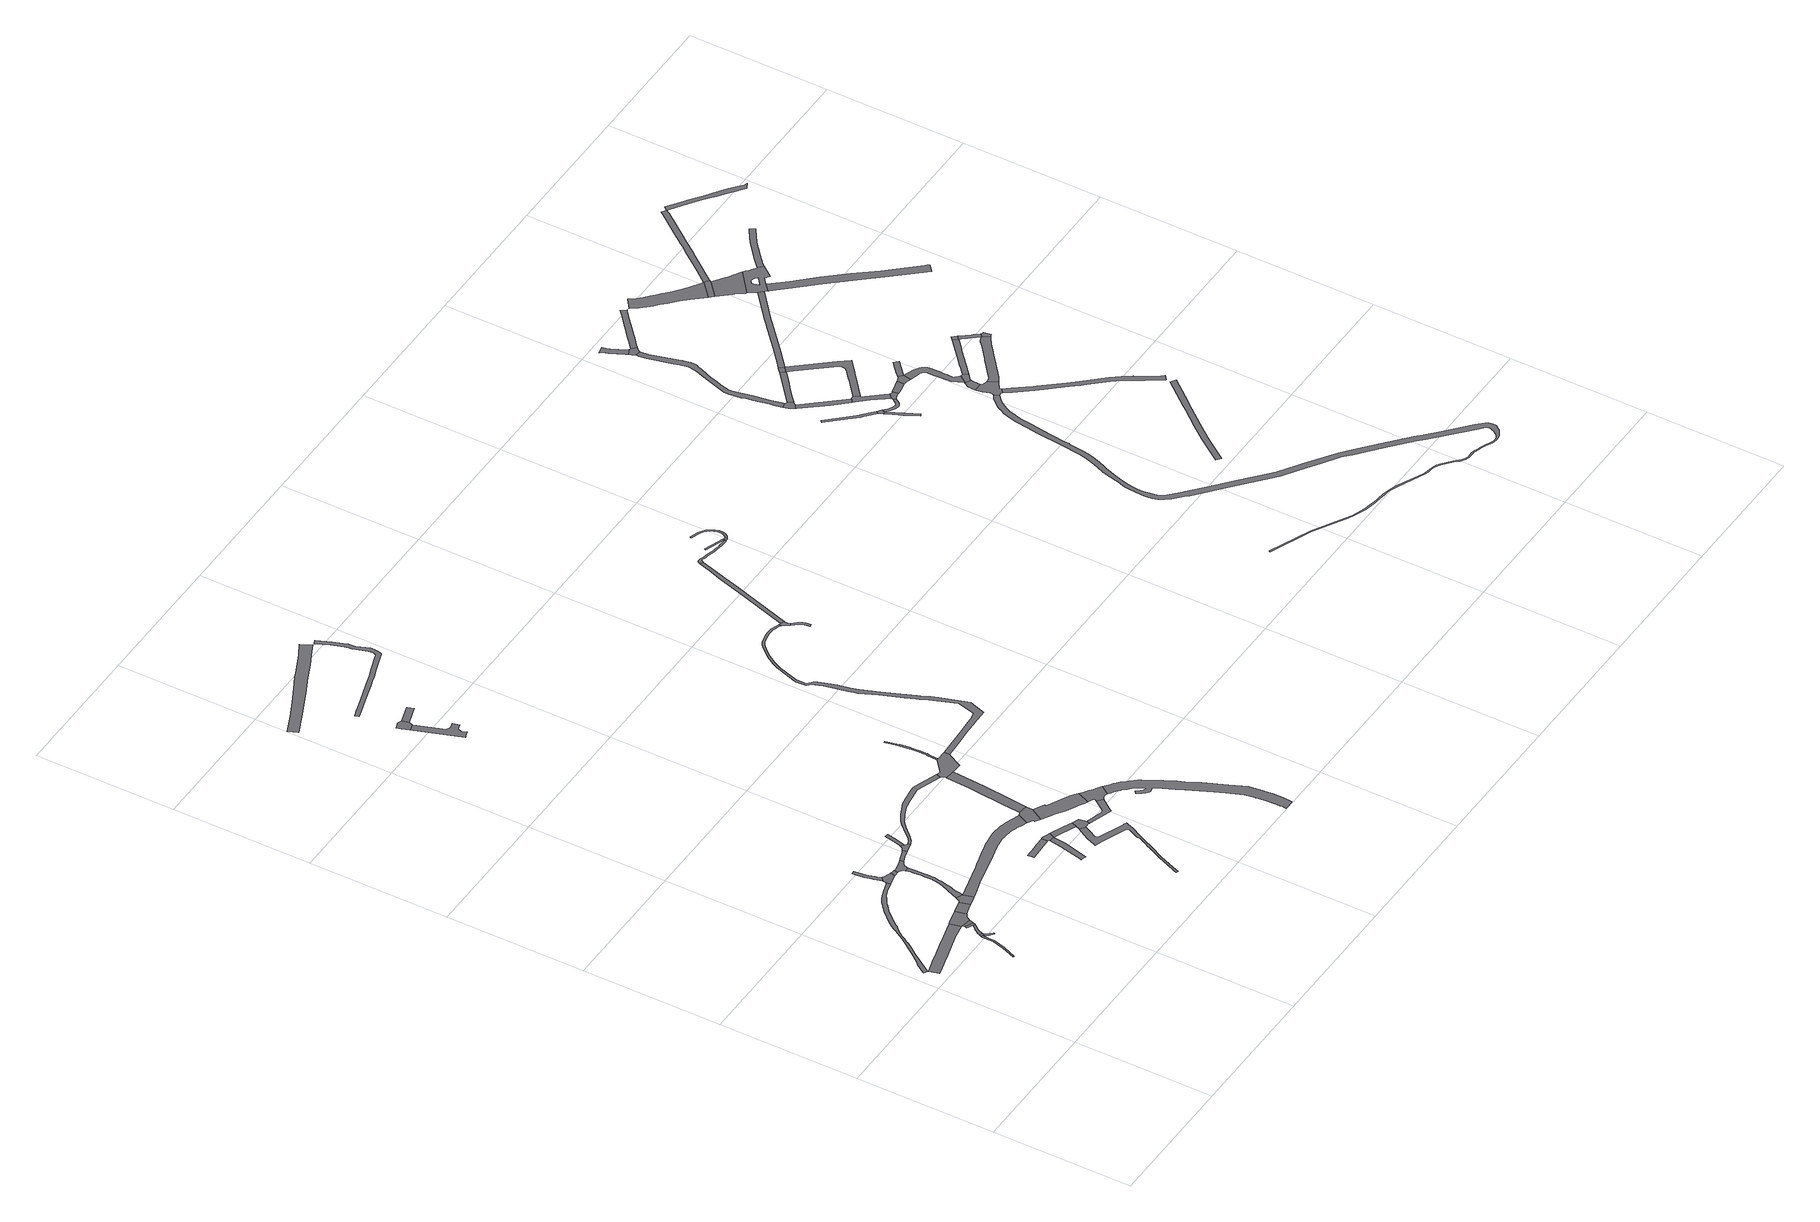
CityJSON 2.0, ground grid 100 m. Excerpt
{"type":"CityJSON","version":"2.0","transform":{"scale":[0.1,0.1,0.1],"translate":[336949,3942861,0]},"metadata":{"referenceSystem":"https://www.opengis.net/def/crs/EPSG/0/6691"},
"CityObjects":{
"road1":{"type":"Road","attributes":{"RoadStructureAttribute.sectionType":"1"},"geometry":[{"type":"MultiSurface","lod":"1","boundaries":[[[0,1,2,3,4,5,6,7,8,9,10,11,12,13,14,15,16,17,18]]]}]},
"road2":{"type":"Road","attributes":{"RoadStructureAttribute.sectionType":"1"},"geometry":[{"type":"MultiSurface","lod":"1","boundaries":[[[19,20,21,22,23,24,25,26,27,28,29,30]]]}]},
"road3":{"type":"Road","attributes":{"RoadStructureAttribute.sectionType":"1"},"geometry":[{"type":"MultiSurface","lod":"1","boundaries":[[[31,32,33,34,35,36,37,38,39,40,41,42,43,44,45,46,47,48,49,50,51,52,53,54,55,56,57,58,59,60,61,62,63,64,65,66,67,68,69,70,71,72,73,74,75,76,77,78,79,80,81,82,83,84,85,86,87,88,89,90]]]}]},
"road4":{"type":"Road","geometry":[{"type":"MultiSurface","lod":"1","boundaries":[[[91,92,93,94,30,29,95]]]}]},
"road5":{"type":"Road","geometry":[{"type":"MultiSurface","lod":"1","boundaries":[[[96,97,98,99,100,101,102,103,104,91,95]]]}]},
"road6":{"type":"Road","attributes":{"RoadStructureAttribute.sectionType":"1"},"geometry":[{"type":"MultiSurface","lod":"1","boundaries":[[[92,105,106,107,108,109,110,111,112,113,114,115,116,117,118,119,93]]]}]},
"road7":{"type":"Road","geometry":[{"type":"MultiSurface","lod":"1","boundaries":[[[112,111,120,121,122,123]]]}]},
"road8":{"type":"Road","attributes":{"RoadStructureAttribute.sectionType":"1"},"geometry":[{"type":"MultiSurface","lod":"1","boundaries":[[[121,124,125,126,127,128,122]]]}]},
"road9":{"type":"Road","geometry":[{"type":"MultiSurface","lod":"1","boundaries":[[[127,126,129,130,131,132,133,134,135,136,137,0,18]]]}]},
"road10":{"type":"Road","attributes":{"RoadStructureAttribute.sectionType":"1"},"geometry":[{"type":"MultiSurface","lod":"1","boundaries":[[[138,134,133,139,140,141]]]}]},
"road11":{"type":"Road","geometry":[{"type":"MultiSurface","lod":"1","boundaries":[[[140,142,143,144,145,146,147,141]]]}]},
"road12":{"type":"Road","attributes":{"RoadStructureAttribute.sectionType":"1"},"geometry":[{"type":"MultiSurface","lod":"1","boundaries":[[[148,149,150,151,152,153,154,155,156,157,158,159,160,161,162,163,164,165,166,167,168,169]]]}]},
"road13":{"type":"Road","geometry":[{"type":"MultiSurface","lod":"1","boundaries":[[[170,171,172,173,174,175,148,169,176,177,178,179,61,60,180]]]}]},
"road14":{"type":"Road","attributes":{"RoadStructureAttribute.sectionType":"1"},"geometry":[{"type":"MultiSurface","lod":"1","boundaries":[[[181,182,183,184,185,186,187,188,189,190,191,192,193,145,144,194,195,196,197,198,199,200,201,202,203,204,205,206,207,208,209]]]}]},
"road15":{"type":"Road","attributes":{"RoadStructureAttribute.sectionType":"1"},"geometry":[{"type":"MultiSurface","lod":"1","boundaries":[[[210,170,180,211,212]]]}]},
"road16":{"type":"Road","geometry":[{"type":"MultiSurface","lod":"1","boundaries":[[[213,214,215,216,217,212,211,218,219,220,181,209,221,222,223,224,225,226,227]]]}]},
"road17":{"type":"Road","attributes":{"RoadStructureAttribute.sectionType":"1"},"geometry":[{"type":"MultiSurface","lod":"1","boundaries":[[[226,228,229,230,231,232,227]]]}]},
"road18":{"type":"Road","geometry":[{"type":"MultiSurface","lod":"1","boundaries":[[[233,234,235,236,237,238,239,240,241,242,243,244,245,230,229]]]}]},
"road19":{"type":"Road","geometry":[{"type":"MultiSurface","lod":"1","boundaries":[[[246,247,248,249,250,251,241,240]]]}]},
"road20":{"type":"Road","attributes":{"RoadStructureAttribute.sectionType":"1"},"geometry":[{"type":"MultiSurface","lod":"1","boundaries":[[[143,252,253,254,255,256,257,258,259,260,261,262,263,264,265,266,267,268,269,270,271,272,273,274,275,276,277,278,279,280,281,282,283,284,285,286,287,288,289,290,291,292,293,294,295,296,297,298,299,144]]]}]},
"road21":{"type":"Road","attributes":{"RoadStructureAttribute.sectionType":"1"},"geometry":[{"type":"MultiSurface","lod":"1","boundaries":[[[300,301,302,303,304,305,306]]]}]},
"road22":{"type":"Road","geometry":[{"type":"MultiSurface","lod":"1","boundaries":[[[307,308,309,300,306,310,311]]]}]},
"road23":{"type":"Road","attributes":{"RoadStructureAttribute.sectionType":"1"},"geometry":[{"type":"MultiSurface","lod":"1","boundaries":[[[312,313,307,311,310,314,315,316,317,318,319,311,320]]]}]},
"road24":{"type":"Road","geometry":[{"type":"MultiSurface","lod":"1","boundaries":[[[321,322,323,324,325,326,327]]]}]},
"road25":{"type":"Road","attributes":{"RoadStructureAttribute.sectionType":"1"},"geometry":[{"type":"MultiSurface","lod":"1","boundaries":[[[326,328,329,330,331,332,333,334,335,336,327]]]}]},
"road26":{"type":"Road","attributes":{"RoadStructureAttribute.sectionType":"1"},"geometry":[{"type":"MultiSurface","lod":"1","boundaries":[[[337,338,339,340,341,342,343,344,345,346,347,348,349,350,351,352,353,354,355,356,357,358,359,360,361,362,363,364,365,366,367,368,369,370,371,372,373,374,375,235,234]]]}]},
"road27":{"type":"Road","attributes":{"RoadStructureAttribute.sectionType":"1"},"geometry":[{"type":"MultiSurface","lod":"1","boundaries":[[[376,377,378,379,380,381,382,383,384,385,386,387,388,389,390,391,392,393,394,395,396,397,398,399,400,401,402,403,404,405,406,407,408,409,410,411,412,413,414,415,416,417]]]}]},
"road28":{"type":"Road","geometry":[{"type":"MultiSurface","lod":"1","boundaries":[[[418,419,322,321]]]}]},
"road29":{"type":"Road","geometry":[{"type":"MultiSurface","lod":"1","boundaries":[[[420,421,422,423,424,425,426,427,279,278]]]}]},
"road30":{"type":"Road","geometry":[{"type":"MultiSurface","lod":"1","boundaries":[[[376,417,428,429,430,431,432,433,312,320]]]}]},
"road31":{"type":"Road","attributes":{"function":"2","RoadStructureAttribute.sectionType":"1"},"geometry":[{"type":"MultiSurface","lod":"1","boundaries":[[[434,435,436,437,438,439,440,441,442,443,444,445,446,447,448,449,450,451,452,453,454,455,456]]]}]},
"road32":{"type":"Road","attributes":{"RoadStructureAttribute.sectionType":"1"},"geometry":[{"type":"MultiSurface","lod":"1","boundaries":[[[457,458,459,460,461,462,463,425,424,464,465,466,467,468,469,470,471,472]]]}]},
"road33":{"type":"Road","attributes":{"RoadStructureAttribute.sectionType":"1"},"geometry":[{"type":"MultiSurface","lod":"1","boundaries":[[[473,474,475,476,432,431,477,478,479,480,481]]]}]},
"road34":{"type":"Road","attributes":{"RoadStructureAttribute.sectionType":"1"},"geometry":[{"type":"MultiSurface","lod":"1","boundaries":[[[482,483,484,485,486,427,426,487,488,489]]]}]},
"road35":{"type":"Road","attributes":{"RoadStructureAttribute.sectionType":"1"},"geometry":[{"type":"MultiSurface","lod":"1","boundaries":[[[490,491,492,493,494,495,496,497,498,499,500,501,502,503,504,505,506,507,508,509,510,511,512,513,514,515,516,517,518,519,520,521,522,523,524,525,526,527,528,529,530,531,532,533,534]]]}]},
"road36":{"type":"Road","geometry":[{"type":"MultiSurface","lod":"1","boundaries":[[[535,536,537,538,539,540,541,542,543,544,545,546,472,471,547,548,549,473,481]]]}]},
"road37":{"type":"Road","geometry":[{"type":"MultiSurface","lod":"1","boundaries":[[[550,551,355,354,552,482,489,553,554,555,556,557,558,559]]]}]},
"road38":{"type":"Road","attributes":{"RoadStructureAttribute.sectionType":"1"},"geometry":[{"type":"MultiSurface","lod":"1","boundaries":[[[560,561,562,563,564,565,566,567,568,569,570,571,572,573,574,575,576,577,578,579,550,559]]]}]},
"road39":{"type":"Road","geometry":[{"type":"MultiSurface","lod":"1","boundaries":[[[580,581,582,583,584,585,586,587,588,589,590,591,592,593,594,595,596,597,598,599,600,601,602,542,541,603,604,605,606,607,608,609,610,611,612,613,614,615,616,617,618,619,620,621,622,623,624,625,626,627,628,629,630,631,632,633,634,635,636,637,638,639,640,641,642,643,644,645,646,647,648]]]}]},
"road40":{"type":"Road","attributes":{"RoadStructureAttribute.sectionType":"1"},"geometry":[{"type":"MultiSurface","lod":"1","boundaries":[[[649,650,651,652,653,654,655,656,657,658,659,660,661,662,663,664,665,666,667,668,669,670,671,672,673,674,675,676,677,678,679,680,681,682,683,684,685,686,687,688,689,690,691,692,693,694,695,696,558,557,697,698,699,700,701,702,703,704,705,706,707,708,709,710,711,712,713,714,715,716,717,718,719,720,721,722,723,724,725,726,727,728,729,730,731,732,733,734,735,736,737,738,739,740,741,742,743]]]}]},
"road41":{"type":"Road","geometry":[{"type":"MultiSurface","lod":"1","boundaries":[[[742,744,745,746,747,748,749,750,751,752,753,754,755,756,757,743]]]}]},
"road42":{"type":"Road","attributes":{"RoadStructureAttribute.sectionType":"1"},"geometry":[{"type":"MultiSurface","lod":"1","boundaries":[[[748,758,759,760,761,762,763,764,765,766,767,768,769,770,749]]]}]},
"road43":{"type":"Road","attributes":{"RoadStructureAttribute.sectionType":"7"},"geometry":[{"type":"MultiSurface","lod":"1","boundaries":[[[771,772,773,774,775,756,755,776,777,778,779,780]]]}]},
"road44":{"type":"Road","attributes":{"RoadStructureAttribute.sectionType":"1"},"geometry":[{"type":"MultiSurface","lod":"1","boundaries":[[[781,782,783,784,785,786,787,788,789,790,791,792,793,794,795,796,797,798,799,800,801,802,803,804,805,806,807,771,780]]]}]},
"road45":{"type":"Road","attributes":{"RoadStructureAttribute.sectionType":"1"},"geometry":[{"type":"MultiSurface","lod":"1","boundaries":[[[808,809,810,811,812,813,814,815]]]}]},
"road46":{"type":"Road","attributes":{"RoadStructureAttribute.sectionType":"1"},"geometry":[{"type":"MultiSurface","lod":"1","boundaries":[[[816,817,818,819,820,821,822,823,824,825,826,827,828,829,830,831,832,833,834,835,836,837,838]]]}]},
"road47":{"type":"Road","geometry":[{"type":"MultiSurface","lod":"1","boundaries":[[[839,794,793,840,841,838,837,842,843,808,815]]]}]},
"road48":{"type":"Road","attributes":{"RoadStructureAttribute.sectionType":"1"},"geometry":[{"type":"MultiSurface","lod":"1","boundaries":[[[844,845,846,847,848,849,850,851,852,853,854,855,856,857,858]]]}]},
"road49":{"type":"Road","geometry":[{"type":"MultiSurface","lod":"1","boundaries":[[[859,860,861,862,863,864,865,866,867,868,869,870,871,872,873,874]]]}]},
"road50":{"type":"Road","attributes":{"RoadStructureAttribute.sectionType":"1"},"geometry":[{"type":"MultiSurface","lod":"1","boundaries":[[[875,876,877,878,879,871,870]]]}]},
"road51":{"type":"Road","geometry":[{"type":"MultiSurface","lod":"1","boundaries":[[[857,880,881,882,858]]]}]},
"road52":{"type":"Road","attributes":{"RoadStructureAttribute.sectionType":"1"},"geometry":[{"type":"MultiSurface","lod":"1","boundaries":[[[883,884,885,886,887,888,889,890,891,882,881,880,892,893,894,895,896,897,898,899,900,901,881,902,903,904,905,906,907,908,909,910]]]}]},
"road53":{"type":"Road","attributes":{"RoadStructureAttribute.sectionType":"1"},"geometry":[{"type":"MultiSurface","lod":"1","boundaries":[[[911,912,913,914,915,916,917,918,919,920,921,922,923,924,925,926,927,928,929,930,931,932,933,934,935,864,863,936,937,938,939,940,941,942,943,944,945,946,947,948,949,950,951,952,953,954,955,956,957,958,959,960,961,962,963]]]}]},
"road54":{"type":"Road","geometry":[{"type":"MultiSurface","lod":"1","boundaries":[[[964,965,966,878,877,967,968,969,970,971,972,973,974]]]}]},
"road55":{"type":"Road","attributes":{"RoadStructureAttribute.sectionType":"1"},"geometry":[{"type":"MultiSurface","lod":"1","boundaries":[[[975,976,977,978,979,980,981,982,983,984]]]}]},
"road56":{"type":"Road","geometry":[{"type":"MultiSurface","lod":"1","boundaries":[[[973,985,986,883,910,987,988,989,990,991,992,993,994,995,996,997,974]]]}]},
"road57":{"type":"Road","geometry":[{"type":"MultiSurface","lod":"1","boundaries":[[[998,999,1000,1001,1002,1003,1004,984,983,1005,963,962]]]}]},
"road58":{"type":"Road","attributes":{"RoadStructureAttribute.sectionType":"1"},"geometry":[{"type":"MultiSurface","lod":"1","boundaries":[[[1006,1007,1008,1009,1010,1011,1012,1013,1014,1015,1016,1017,1018,1019,966,965,1020,1021,1022,1023,1010,1024,1025,1026,859,874]]]}]},
"road59":{"type":"Road","geometry":[{"type":"MultiSurface","lod":"1","boundaries":[[[1024,1010,1023,1027,1028]]]}]},
"road60":{"type":"Road","attributes":{"RoadStructureAttribute.sectionType":"1"},"geometry":[{"type":"MultiSurface","lod":"1","boundaries":[[[992,1029,1030,1031,1032,1033,1034,1035,1036,1037,1038,993]]]}]},
"road61":{"type":"Road","geometry":[{"type":"MultiSurface","lod":"1","boundaries":[[[1039,1040,1041,1042,1043,1044,1045,1046,1047,1034,1033]]]}]},
"road62":{"type":"Road","attributes":{"RoadStructureAttribute.sectionType":"1"},"geometry":[{"type":"MultiSurface","lod":"1","boundaries":[[[1048,1049,1050,1051,1052,1053,1054,1055,1056,1003,1002]]]}]},
"road63":{"type":"Road","attributes":{"RoadStructureAttribute.sectionType":"1"},"geometry":[{"type":"MultiSurface","lod":"1","boundaries":[[[1057,1058,1059,1060,1061,1062,1063,1064,1065,1066,1067,1068,1069,1070,1071,1072,1073,1074,1075,1076,1077,1078,1079,1080,1081,1082,1083,1084,1085,1086,1087,1088,1089,1090,1091,1092,1093,1094,1095,1096,1097,1098,1099,1100,1101,1102,1103,1104,1105,1106,1107,1108,1109,1110,1111,1112,1113,1114,1115,1116,1117,1118,1119,1120,1121,1122,1123,1124,1125,1126,1127,1128,1129,1130,1131,1132,1133,1134,1135,1136,1137,1138,1139,1140,1141,1142,1143,1144,1145,1146,1147,1148,1149,1150,1151,1152,1153,1154,1155,1156,1157,1158,1159,1160,1161,1162,1163,1164,1165,1166,1167,1168,1169,1170,1171,1172,1173,1174,1175,1176,1177,1178,1179,1180,1181,1182,1183,1184,1185,1186,1187,1188,1189,1190,1191,1192,1193,1194,1195,1196,1197,1198,1199,1200,1201,1202,1203,1204,1205,1206,1207,1208,1209,1210,1211,1212,1213,1214,1215,1216,1217,1218,1219,1220,1221,1222,1223,1224,1225,1226,1227,1228,1229,1230,1231,1232,1233,1234,1235,1236,1237,1238,1239,1240,1241,1242,1243,1244,1245,1246,1247,1248,1249]]]}]},
"road64":{"type":"Road","attributes":{"RoadStructureAttribute.sectionType":"1"},"geometry":[{"type":"MultiSurface","lod":"1","boundaries":[[[1250,1251,1252,1253,1254,1255,1256]]]}]},
"road65":{"type":"Road","geometry":[{"type":"MultiSurface","lod":"1","boundaries":[[[1257,1258,1259,1260,1253,1252,1261,1262,1263,1264,1265,1249,1248,1266,1267,1268,1269,1270,1271,1272,1273]]]}]},
"road66":{"type":"Road","attributes":{"RoadStructureAttribute.sectionType":"1"},"geometry":[{"type":"MultiSurface","lod":"1","boundaries":[[[1274,1275,1276,1277,1278,1279,1280,1281,1282,1283,1284,1285,1286,1287,1288,1289,1044,1043,1290,1291,1292,1293,1294,1295,1296,1297,1298,1299,1300,1301,1302,1303]]]}]},
"road67":{"type":"Road","attributes":{"RoadStructureAttribute.sectionType":"1"},"geometry":[{"type":"MultiSurface","lod":"1","boundaries":[[[1304,1305,1306,1307,1308,1309,1310,1311,1312,1313,1314,1315,1316,1317,1318]]]}]},
"road68":{"type":"Road","geometry":[{"type":"MultiSurface","lod":"1","boundaries":[[[1319,1320,1321,1322,1323,1324,1045,1044]]]}]},
"road69":{"type":"Road","geometry":[{"type":"MultiSurface","lod":"1","boundaries":[[[1325,1256,1255,1326,1327,1328,1329,1330,1331,1332,1274,1303]]]}]},
"road70":{"type":"Road","attributes":{"RoadStructureAttribute.sectionType":"1"},"geometry":[{"type":"MultiSurface","lod":"1","boundaries":[[[1333,1334,1335,1336,1337,1338,1339,1340,1341,1342,1343,1344,1345,1346,1347,1348,1349,1350,1351,1352,1353,1354,1355,1356,1357,1358,1359,1360,1361,1362,1269,1268]]]}]},
"road71":{"type":"Road","attributes":{"RoadStructureAttribute.sectionType":"1"},"geometry":[{"type":"MultiSurface","lod":"1","boundaries":[[[1027,1363,1364,1365,1366,1367,1368,1369,1370,1371,1372,1373,1374,1375,1376,1377,1028]]]}]},
"road72":{"type":"Road","attributes":{"RoadStructureAttribute.sectionType":"1"},"geometry":[{"type":"MultiSurface","lod":"1","boundaries":[[[1378,1379,1380,1381,1382,1383,1384,1385,1386,1387,1388,1389,1390,1391,1392,1393,1394,1395,1396,1397,1398,1399,1400,1273,1272]]]}]},
"road73":{"type":"Road","attributes":{"RoadStructureAttribute.sectionType":"1"},"geometry":[{"type":"MultiSurface","lod":"1","boundaries":[[[1401,1402,1403,1404,1405,1406,1407,1408,1409,1410,1411,1412,1413,1330,1329,1414,1415,1416,1417,1418,1419,1420,1406,1421,1422,1423,1389,1424]]]}]},
"road74":{"type":"Road","attributes":{"function":"2","RoadStructureAttribute.sectionType":"1"},"geometry":[{"type":"MultiSurface","lod":"1","boundaries":[[[1425,1426,1427,1428,1429,1430,1431,1432,1433,1434,1435,1436,1437,1438,1439,1440,1441,1442,1443,1444,1445,1446,1447,1448,1449,1450]]]}]},
"road75":{"type":"Road","geometry":[{"type":"MultiSurface","lod":"1","boundaries":[[[1406,1405,1451,1407]]]}]},
"road76":{"type":"Road","geometry":[{"type":"MultiSurface","lod":"1","boundaries":[[[1389,1388,1452,1453,1454,1455,1456,1457,1458,1424]]]}]},
"road77":{"type":"Road","geometry":[{"type":"MultiSurface","lod":"1","boundaries":[[[1435,1459,1460,1461,1436]]]}]},
"road78":{"type":"Road","geometry":[{"type":"MultiSurface","lod":"1","boundaries":[[[1459,1462,1463,1464,1465,1466,1467,1468,1469,1460]]]}]},
"road79":{"type":"Road","geometry":[{"type":"MultiSurface","lod":"1","boundaries":[[[1470,1471,1472,1473,1474,1475,1476,1477,1478,1479,1480,1481,1466,1465,1369,1368,1482],[1483,1484,1485,1486,1487,1488,1489,1490,1491,1492,1493,1494,1495,1496,1497,1498,1499]]]}]},
"road80":{"type":"Road","attributes":{"function":"3","RoadStructureAttribute.sectionType":"1"},"geometry":[{"type":"MultiSurface","lod":"1","boundaries":[[[1500,1501,1502,1503,1504,1505,1506,1507,1508,1509,1510,1511,1512,1513,1514,1515,1516,1470,1482]]]}]},
"road81":{"type":"Road","attributes":{"RoadStructureAttribute.sectionType":"1"},"geometry":[{"type":"MultiSurface","lod":"1","boundaries":[[[1517,1518,1519,1520,1521,1522,1476,1475,1523,1524,1525,1526,1527,1528,1529,1530]]]}]},
"road82":{"type":"Road","attributes":{"RoadStructureAttribute.sectionType":"1"},"geometry":[{"type":"MultiSurface","lod":"1","boundaries":[[[1461,1531,1532,1533,1534,1535,1536,1537,1538,1539,1540,1541,1542,1543,1544,1545,1546,1547,1548,1549,1550,1551,1552,1553,1554,1555,1556,1557,1558,1559,1540,1560,1561,1562,1563,1564,1565,1566,1567,1568,1436]]]}]}
},
"vertices":[
[566,1260,0],[514,1246,0],[502,1243,0],[447,1228,0],[361,1207,0],[282,1185,0],[222,1169,0],[138,1147,0],[109,1137,0],[128,1066,0],[158,1075,0],[240,1096,0],[302,1112,0],[382,1135,0],[465,1157,0],[494,1163,0],[520,1169,0],[579,1180,0],[587,1180,0],
[565,1019,0],[565,975,0],[565,936,0],[540,848,0],[499,752,0],[509,748,0],[549,845,0],[575,935,0],[575,975,0],[578,1014,0],[580,1019,0],[567,1024,0],
[107,1141,0],[131,1179,0],[162,1225,0],[171,1238,0],[203,1287,0],[228,1319,0],[245,1341,0],[270,1377,0],[282,1403,0],[293,1418,0],[301,1431,0],[318,1460,0],[326,1471,0],[330,1476,0],[339,1488,0],[350,1500,0],[362,1512,0],[376,1525,0],[387,1542,0],[414,1577,0],[420,1583,0],[450,1616,0],[478,1647,0],[514,1679,0],[534,1696,0],[548,1705,0],[564,1715,0],[592,1735,0],[634,1751,0],[703,1770,0],[698,1795,0],[626,1774,0],[580,1758,0],[548,1741,0],[532,1731,0],[520,1723,0],[516,1720,0],[494,1702,0],[457,1669,0],[392,1597,0],[377,1578,0],[363,1560,0],[347,1535,0],[340,1522,0],[334,1509,0],[323,1493,0],[318,1484,0],[309,1471,0],[307,1467,0],[290,1438,0],[283,1426,0],[214,1329,0],[189,1298,0],[168,1273,0],[154,1255,0],[127,1226,0],[120,1216,0],[106,1196,0],[102,1188,0],[82,1157,0],
[598,1022,0],[596,1030,0],[572,1039,0],[571,1038,0],[583,1020,0],
[587,1012,0],[594,999,0],[602,987,0],[609,979,0],[630,963,0],[637,975,0],[619,989,0],[612,998,0],[598,1017,0],
[598,1040,0],[608,1069,0],[614,1080,0],[622,1088,0],[636,1104,0],[642,1112,0],[643,1115,0],[629,1121,0],[625,1114,0],[611,1098,0],[600,1087,0],[595,1080,0],[589,1072,0],[582,1062,0],[576,1051,0],
[648,1126,0],[652,1136,0],[596,1159,0],[590,1143,0],
[654,1140,0],[658,1158,0],[662,1166,0],[594,1175,0],[596,1164,0],
[673,1186,0],[685,1200,0],[689,1203,0],[694,1205,0],[704,1212,0],[685,1289,0],[625,1276,0],[585,1265,0],[571,1261,0],
[749,1305,0],[769,1232,0],[792,1238,0],[774,1311,0],
[858,1254,0],[865,1256,0],[846,1328,0],[799,1347,0],[790,1324,0],[782,1315,0],
[731,1850,0],[728,1853,0],[722,1863,0],[712,1892,0],[706,1913,0],[700,1931,0],[697,1946,0],[694,1970,0],[692,2006,0],[689,2031,0],[664,2028,0],[667,2004,0],[669,1968,0],[672,1942,0],[676,1925,0],[682,1906,0],[688,1885,0],[692,1873,0],[695,1864,0],[697,1856,0],[700,1843,0],[704,1827,0],
[793,1822,0],[785,1824,0],[765,1832,0],[753,1836,0],[741,1841,0],[735,1846,0],[704,1821,0],[704,1815,0],[703,1808,0],[700,1799,0],[784,1788,0],
[862,1752,0],[868,1717,0],[868,1703,0],[872,1644,0],[873,1620,0],[873,1567,0],[872,1561,0],[869,1537,0],[865,1518,0],[861,1498,0],[855,1479,0],[836,1432,0],[813,1381,0],[851,1353,0],[857,1384,0],[863,1405,0],[869,1425,0],[873,1447,0],[879,1473,0],[885,1492,0],[889,1513,0],[893,1533,0],[898,1565,0],[898,1569,0],[898,1620,0],[896,1647,0],[893,1704,0],[891,1744,0],[891,1752,0],
[811,1817,0],[823,1788,0],[825,1816,0],
[920,1833,0],[886,1822,0],[870,1819,0],[855,1815,0],[841,1814,0],[833,1784,0],[844,1777,0],[854,1767,0],[891,1763,0],[894,1774,0],[898,1782,0],[908,1794,0],[916,1801,0],[932,1810,0],[924,1835,0],
[970,1824,0],[1023,1838,0],[1015,1869,0],[998,1862,0],[957,1846,0],
[1073,1851,0],[1092,1856,0],[1087,1873,0],[1078,1874,0],[1073,1877,0],[1069,1881,0],[1067,1883,0],[1068,1891,0],[1046,1905,0],[1043,1895,0],[1040,1890,0],[1033,1882,0],[1026,1876,0],
[1074,1907,0],[1089,1957,0],[1099,2028,0],[1075,2031,0],[1064,1962,0],[1050,1915,0],
[888,1262,0],[940,1276,0],[999,1293,0],[1047,1305,0],[1104,1319,0],[1157,1331,0],[1213,1343,0],[1260,1355,0],[1302,1366,0],[1333,1373,0],[1355,1379,0],[1377,1382,0],[1399,1385,0],[1419,1386,0],[1437,1386,0],[1444,1386,0],[1474,1384,0],[1480,1384,0],[1503,1380,0],[1520,1377,0],[1542,1373,0],[1556,1369,0],[1564,1366,0],[1574,1363,0],[1593,1354,0],[1615,1345,0],[1641,1333,0],[1679,1410,0],[1624,1434,0],[1582,1448,0],[1566,1451,0],[1557,1453,0],[1532,1459,0],[1499,1462,0],[1480,1464,0],[1445,1466,0],[1417,1465,0],[1395,1462,0],[1375,1458,0],[1339,1452,0],[1316,1446,0],[1285,1439,0],[1242,1428,0],[1220,1422,0],[1196,1416,0],[1141,1401,0],[1111,1392,0],[895,1339,0],
[1559,1177,0],[1492,1174,0],[1462,1173,0],[1380,1170,0],[1382,1124,0],[1420,1126,0],[1561,1132,0],
[1629,1158,0],[1602,1169,0],[1572,1178,0],[1573,1124,0],[1612,1118,0],
[1789,1091,0],[1732,1115,0],[1558,1031,0],[1517,862,0],[1517,860,0],[1525,858,0],[1555,850,0],[1598,1023,0],[1773,1052,0],
[477,5155,0],[463,5203,0],[435,5215,0],[388,5198,0],[400,5165,0],[419,5112,0],[466,5128,0],
[536,4779,0],[550,4784,0],[583,4795,0],[571,4831,0],[581,4859,0],[619,4870,0],[605,4918,0],[568,4907,0],[539,4921,0],
[1105,1863,0],[1126,1872,0],[1134,1878,0],[1148,1891,0],[1164,1909,0],[1219,1966,0],[1236,1982,0],[1247,1991,0],[1268,2006,0],[1269,2007,0],[1292,2019,0],[1316,2032,0],[1337,2042,0],[1379,2059,0],[1413,2064,0],[1441,2069,0],[1558,2086,0],[1735,2024,0],[1747,2057,0],[1581,2116,0],[1561,2119,0],[1541,2119,0],[1436,2103,0],[1420,2100,0],[1401,2097,0],[1328,2065,0],[1305,2054,0],[1280,2041,0],[1264,2030,0],[1258,2026,0],[1238,2012,0],[1224,2000,0],[1209,1984,0],[1195,1967,0],[1153,1919,0],[1137,1901,0],[1124,1890,0],[1118,1885,0],[1099,1876,0],
[1760,1022,0],[1731,971,0],[1708,927,0],[1685,870,0],[1680,855,0],[1742,833,0],[1908,767,0],[1917,750,0],[1882,675,0],[1883,665,0],[1883,661,0],[1883,656,0],[1879,646,0],[1874,636,0],[1864,616,0],[1854,596,0],[1838,562,0],[1832,550,0],[1788,457,0],[1763,398,0],[1753,374,0],[1724,303,0],[1718,288,0],[1733,281,0],[1738,298,0],[1767,369,0],[1780,400,0],[1801,450,0],[1846,543,0],[1861,574,0],[1864,582,0],[1887,628,0],[1902,659,0],[1940,739,0],[1956,781,0],[1963,796,0],[1947,804,0],[1938,807,0],[1760,878,0],[1751,904,0],[1775,951,0],[1799,993,0],
[607,5195,0],[592,5243,0],
[1659,1324,0],[1684,1313,0],[1679,1299,0],[1706,1280,0],[1715,1275,0],[1769,1370,0],[1773,1417,0],[1704,1423,0],
[1803,998,0],[1811,997,0],[1832,997,0],[1841,994,0],[1848,1020,0],[1838,1071,0],
[673,6082,0],[593,6043,0],[510,6006,0],[479,5993,0],[379,5942,0],[348,5926,0],[344,5924,0],[339,5921,0],[261,5883,0],[171,5839,0],[163,5834,0],[122,5816,0],[9,5768,0],[39,5701,0],[196,5770,0],[199,5772,0],[379,5855,0],[380,5855,0],[512,5920,0],[627,5970,0],[708,6010,0],[802,6054,0],[759,6130,0],
[2042,1206,0],[2009,1229,0],[1984,1243,0],[1842,1316,0],[1848,1325,0],[1823,1340,0],[1775,1367,0],[1768,1246,0],[1792,1234,0],[1809,1226,0],[1857,1190,0],[1933,1150,0],[1953,1139,0],[1991,1117,0],[2009,1108,0],[2052,1199,0],
[2048,1067,0],[1990,990,0],[1984,985,0],[1971,983,0],[1856,990,0],[2011,936,0],[2019,948,0],[2028,960,0],[2082,1033,0],
[1755,1986,0],[1741,1807,0],[1737,1754,0],[1716,1555,0],[1705,1439,0],[1785,1548,0],[1807,1748,0],[1825,1980,0],
[815,6052,0],[857,5955,0],[887,5873,0],[889,5858,0],[891,5842,0],[895,5822,0],[897,5816,0],[928,5720,0],[931,5699,0],[932,5699,0],[927,5681,0],[922,5671,0],[917,5665,0],[906,5659,0],[793,5621,0],[723,5596,0],[653,5575,0],[644,5572,0],[638,5570,0],[506,5529,0],[434,5507,0],[402,5497,0],[355,5482,0],[365,5453,0],[411,5467,0],[516,5499,0],[648,5540,0],[662,5544,0],[694,5554,0],[733,5566,0],[803,5590,0],[943,5638,0],[951,5644,0],[956,5656,0],[959,5669,0],[962,5701,0],[959,5729,0],[926,5818,0],[924,5828,0],[922,5848,0],[921,5859,0],[921,5867,0],[919,5878,0],[885,5966,0],[842,6064,0],
[2095,1043,0],[2098,1044,0],[2107,1047,0],[2118,1047,0],[2126,1046,0],[2132,1045,0],[2140,1043,0],[2183,1104,0],[2155,1123,0],[2133,1138,0],[2108,1156,0],[2076,1180,0],[2055,1086,0],[2055,1085,0],[2055,1079,0],
[1869,2125,0],[1775,2047,0],[1756,1997,0],[1832,1980,0],[1898,1978,0],[1907,1996,0],[1945,2072,0],[1954,2083,0],[1954,2126,0],[1881,2124,0],
[1887,2193,0],[1889,2211,0],[1888,2234,0],[1888,2262,0],[1887,2295,0],[1886,2314,0],[1883,2343,0],[1875,2401,0],[1871,2425,0],[1853,2501,0],[1842,2498,0],[1845,2484,0],[1860,2422,0],[1871,2341,0],[1874,2314,0],[1875,2294,0],[1876,2262,0],[1876,2234,0],[1877,2212,0],[1875,2194,0],
[2670,5,0],[2670,14,0],[2675,80,0],[2673,154,0],[2671,170,0],[2667,206,0],[2667,215,0],[2653,318,0],[2604,436,0],[2534,592,0],[2489,684,0],[2468,730,0],[2429,805,0],[2362,929,0],[2354,944,0],[2338,964,0],[2316,988,0],[2295,1009,0],[2279,1028,0],[2260,1045,0],[2244,1059,0],[2222,1075,0],[2219,1077,0],[2161,1027,0],[2174,1017,0],[2196,1000,0],[2211,988,0],[2217,983,0],[2228,973,0],[2240,958,0],[2261,937,0],[2282,913,0],[2304,879,0],[2309,865,0],[2308,861,0],[2304,861,0],[2290,866,0],[2276,880,0],[2252,905,0],[2233,891,0],[2255,859,0],[2272,842,0],[2284,830,0],[2294,824,0],[2301,821,0],[2309,821,0],[2324,826,0],[2334,829,0],[2339,819,0],[2363,769,0],[2398,695,0],[2401,687,0],[2443,600,0],[2462,560,0],[2500,476,0],[2531,406,0],[2572,295,0],[2584,240,0],[2586,229,0],[2587,223,0],[2588,217,0],[2588,216,0],[2591,194,0],[2596,149,0],[2598,78,0],[2599,53,0],[2600,34,0],[2597,16,0],[2595,7,0],
[2464,3641,0],[2434,3652,0],[2407,3660,0],[2386,3662,0],[2361,3663,0],[2331,3659,0],[2293,3650,0],[2282,3648,0],[2270,3645,0],[2260,3640,0],[2252,3635,0],[2233,3617,0],[2194,3574,0],[2169,3544,0],[2153,3521,0],[2132,3484,0],[2112,3444,0],[2104,3425,0],[2057,3285,0],[2054,3269,0],[2055,3239,0],[2058,3206,0],[2059,3197,0],[2074,3182,0],[2085,3167,0],[2093,3150,0],[2101,3127,0],[2109,3099,0],[2127,3024,0],[2144,2941,0],[2154,2903,0],[2161,2879,0],[2214,2754,0],[2273,2605,0],[2301,2536,0],[2302,2532,0],[2309,2517,0],[2334,2460,0],[2354,2414,0],[2400,2286,0],[2369,2158,0],[2314,2145,0],[2300,2145,0],[2281,2144,0],[2213,2141,0],[2170,2138,0],[2087,2132,0],[1980,2126,0],[1981,2086,0],[2090,2092,0],[2215,2101,0],[2279,2104,0],[2316,2105,0],[2334,2106,0],[2410,2109,0],[2449,2228,0],[2386,2427,0],[2365,2473,0],[2340,2532,0],[2330,2551,0],[2307,2612,0],[2305,2618,0],[2245,2766,0],[2193,2891,0],[2187,2912,0],[2177,2949,0],[2160,3032,0],[2137,3110,0],[2123,3156,0],[2110,3174,0],[2090,3192,0],[2074,3204,0],[2074,3219,0],[2072,3282,0],[2119,3421,0],[2125,3437,0],[2145,3477,0],[2166,3513,0],[2181,3535,0],[2205,3564,0],[2244,3606,0],[2255,3617,0],[2260,3622,0],[2269,3627,0],[2276,3630,0],[2288,3633,0],[2297,3636,0],[2334,3644,0],[2361,3648,0],[2384,3647,0],[2405,3645,0],[2429,3638,0],[2453,3629,0],[2466,3623,0],[2471,3639,0],
[2474,3617,0],[2478,3612,0],[2484,3598,0],[2489,3589,0],[2498,3577,0],[2515,3587,0],[2511,3595,0],[2509,3603,0],[2508,3607,0],[2508,3610,0],[2509,3616,0],[2511,3627,0],[2483,3636,0],[2476,3637,0],
[2517,3553,0],[2532,3536,0],[2537,3531,0],[2544,3519,0],[2549,3501,0],[2555,3464,0],[2573,3467,0],[2567,3505,0],[2561,3526,0],[2552,3542,0],[2546,3548,0],[2531,3565,0],[2521,3577,0],
[2711,4362,0],[2685,4282,0],[2649,4170,0],[2610,4044,0],[2580,3947,0],[2611,3949,0],[2641,4043,0],[2675,4162,0],[2712,4279,0],[2736,4353,0],
[2741,4366,0],[2744,4370,0],[2754,4372,0],[2772,4366,0],[2813,4356,0],[2841,4349,0],[2867,4342,0],[2885,4340,0],[2908,4336,0],[2933,4335,0],[2952,4333,0],[2973,4333,0],[2987,4335,0],[2985,4347,0],[2983,4347,0],[2972,4347,0],[2952,4346,0],[2934,4348,0],[2909,4349,0],[2887,4353,0],[2870,4355,0],[2845,4362,0],[2816,4369,0],[2775,4379,0],[2754,4386,0],[2732,4387,0],[2722,4381,0],
[2988,4359,0],[2954,4372,0],[2897,4393,0],[2847,4411,0],[2845,4402,0],[2893,4383,0],[2952,4362,0],[2985,4350,0],
[3028,4355,0],[3039,4376,0],[3045,4398,0],[3045,4422,0],[3037,4450,0],[3024,4474,0],[3008,4495,0],[2993,4508,0],[2989,4511,0],[2964,4526,0],[2898,4547,0],[2894,4535,0],[2959,4514,0],[2982,4501,0],[2999,4486,0],[3013,4467,0],[3025,4445,0],[3032,4421,0],[3032,4400,0],[3027,4381,0],[3018,4364,0],[3008,4356,0],[3016,4345,0],
[2986,4349,0],[3001,4337,0],[3015,4345,0],[3004,4356,0],[2999,4356,0],
[4500,4181,0],[4443,4230,0],[4432,4242,0],[4387,4291,0],[4294,4392,0],[4274,4412,0],[4269,4407,0],[4267,4406,0],[4260,4399,0],[4372,4277,0],[4428,4215,0],[4443,4202,0],[4459,4188,0],[4514,4142,0],[4528,4158,0],
[4314,4682,0],[4307,4682,0],[4304,4683,0],[4299,4686,0],[4297,4691,0],[4259,4681,0],[4261,4674,0],[4264,4663,0],[4271,4647,0],[4279,4628,0],[4289,4612,0],[4291,4609,0],[4320,4629,0],[4321,4633,0],[4324,4638,0],[4340,4652,0],
[4296,4601,0],[4429,4437,0],[4524,4333,0],[4550,4356,0],[4323,4625,0],
[4530,4108,0],[4547,4114,0],[4558,4133,0],
[4678,4126,0],[4673,4119,0],[4665,4108,0],[4655,4093,0],[4644,4087,0],[4639,4086,0],[4632,4085,0],[4619,4089,0],[4587,4109,0],[4555,4055,0],[4562,4041,0],[4571,4021,0],[4585,3992,0],[4634,3897,0],[4652,3907,0],[4603,4001,0],[4593,4020,0],[4578,4049,0],[4575,4056,0],[4574,4092,0],[4610,4070,0],[4631,4063,0],[4642,4064,0],[4651,4066,0],[4669,4077,0],[4682,4095,0],[4694,4111,0],[4695,4113,0],
[4213,5706,0],[4221,5657,0],[4266,5483,0],[4277,5442,0],[4286,5401,0],[4287,5388,0],[4286,5380,0],[4285,5370,0],[4283,5351,0],[4280,5342,0],[4278,5335,0],[4241,5218,0],[4204,5108,0],[4199,5090,0],[4194,5071,0],[4193,5049,0],[4192,5033,0],[4196,5006,0],[4200,4978,0],[4204,4954,0],[4213,4923,0],[4222,4875,0],[4244,4770,0],[4249,4739,0],[4255,4697,0],[4292,4718,0],[4278,4784,0],[4259,4896,0],[4236,4996,0],[4231,5025,0],[4229,5048,0],[4230,5067,0],[4233,5086,0],[4240,5113,0],[4246,5131,0],[4258,5167,0],[4274,5219,0],[4309,5307,0],[4320,5336,0],[4323,5344,0],[4329,5362,0],[4331,5382,0],[4330,5399,0],[4328,5417,0],[4325,5431,0],[4318,5453,0],[4311,5477,0],[4262,5667,0],[4257,5688,0],[4255,5702,0],[4254,5711,0],[4254,5722,0],[4214,5729,0],
[4593,4315,0],[4602,4323,0],[4574,4357,0],[4552,4303,0],[4570,4284,0],[4603,4250,0],[4630,4212,0],[4659,4173,0],[4673,4155,0],[4683,4143,0],[4712,4172,0],
[4229,5806,0],[4182,5903,0],[4171,5925,0],[4167,5953,0],[4115,5940,0],[4125,5925,0],[4141,5886,0],[4189,5788,0],[4195,5774,0],[4237,5794,0],
[4684,4137,0],[4683,4133,0],[4703,4118,0],[4714,4121,0],[4724,4123,0],[4724,4124,0],[4733,4126,0],[4748,4127,0],[4740,4167,0],[4726,4165,0],[4722,4165,0],[4718,4166,0],[4715,4169,0],
[4257,5731,0],[4261,5738,0],[4265,5743,0],[4272,5752,0],[4279,5760,0],[4247,5789,0],[4241,5790,0],[4206,5751,0],
[4372,4680,0],[4445,4742,0],[4471,4763,0],[4549,4828,0],[4560,4840,0],[4589,4805,0],[4753,4605,0],[4783,4569,0],[4780,4537,0],[4769,4525,0],[4713,4474,0],[4683,4446,0],[4644,4415,0],[4617,4393,0],[4664,4374,0],[4867,4542,0],[4811,4609,0],[4597,4865,0],[4534,4870,0],[4418,4770,0],[4334,4698,0],
[4594,4869,0],[4568,4899,0],
[4769,4129,0],[4779,4129,0],[4782,4130,0],[4833,4142,0],[4844,4143,0],[4842,4193,0],[4824,4191,0],[4766,4174,0],[4761,4173,0],[4740,4168,0],
[4856,4141,0],[4859,4141,0],[4870,4139,0],[4879,4135,0],[4899,4130,0],[4910,4187,0],[4883,4216,0],[4874,4207,0],[4859,4199,0],
[4299,5778,0],[4334,5808,0],[4509,5961,0],[4545,5992,0],[4556,5999,0],[4529,6032,0],[4496,6003,0],[4329,5859,0],[4307,5840,0],
[5009,3588,0],[4980,3556,0],[4954,3521,0],[4937,3490,0],[4922,3461,0],[4912,3432,0],[4902,3398,0],[4892,3353,0],[4881,3262,0],[4868,3181,0],[4846,2998,0],[4828,2852,0],[4823,2819,0],[4812,2780,0],[4794,2724,0],[4778,2681,0],[4762,2647,0],[4757,2636,0],[4754,2622,0],[4746,2577,0],[4733,2530,0],[4728,2508,0],[4722,2489,0],[4711,2450,0],[4704,2411,0],[4700,2368,0],[4698,2319,0],[4698,2290,0],[4698,2279,0],[4705,2245,0],[4715,2209,0],[4732,2175,0],[4762,2138,0],[4834,2072,0],[4846,2057,0],[4959,1960,0],[5050,1881,0],[5293,1669,0],[5301,1660,0],[5452,1565,0],[5535,1508,0],[5651,1428,0],[5690,1395,0],[5707,1380,0],[5862,1248,0],[6024,1104,0],[6068,1062,0],[6155,980,0],[6316,834,0],[6359,792,0],[6364,783,0],[6366,774,0],[6365,763,0],[6356,743,0],[6355,736,0],[6342,717,0],[6339,711,0],[6329,700,0],[6317,692,0],[6306,688,0],[6291,686,0],[6276,687,0],[6260,694,0],[6208,717,0],[6187,724,0],[6151,735,0],[6137,742,0],[6122,745,0],[6108,747,0],[6062,748,0],[6038,755,0],[6020,766,0],[6006,778,0],[5979,806,0],[5947,836,0],[5915,863,0],[5896,876,0],[5867,886,0],[5840,892,0],[5815,895,0],[5785,904,0],[5747,920,0],[5590,993,0],[5539,1010,0],[5511,1018,0],[5484,1021,0],[5437,1026,0],[5415,1029,0],[5393,1032,0],[5357,1040,0],[5307,1050,0],[5211,1084,0],[5168,1109,0],[4949,1234,0],[4649,1357,0],[4646,1348,0],[4945,1225,0],[5163,1100,0],[5207,1075,0],[5303,1040,0],[5355,1030,0],[5391,1022,0],[5436,1016,0],[5483,1011,0],[5510,1008,0],[5536,1001,0],[5587,983,0],[5743,911,0],[5782,894,0],[5813,885,0],[5838,882,0],[5864,876,0],[5891,867,0],[5909,855,0],[5941,829,0],[5972,799,0],[5999,770,0],[6014,758,0],[6034,746,0],[6060,738,0],[6107,737,0],[6120,736,0],[6133,732,0],[6148,726,0],[6184,715,0],[6205,707,0],[6256,684,0],[6273,678,0],[6291,676,0],[6306,676,0],[6321,679,0],[6338,686,0],[6364,699,0],[6383,713,0],[6395,728,0],[6409,750,0],[6411,777,0],[6406,800,0],[6395,819,0],[6347,867,0],[6186,1013,0],[6099,1094,0],[6055,1137,0],[5892,1282,0],[5754,1399,0],[5678,1464,0],[5477,1603,0],[5439,1625,0],[5322,1703,0],[5097,1899,0],[4988,1994,0],[4878,2089,0],[4866,2103,0],[4845,2123,0],[4792,2171,0],[4766,2197,0],[4752,2223,0],[4744,2255,0],[4737,2288,0],[4731,2329,0],[4730,2367,0],[4734,2407,0],[4740,2443,0],[4751,2481,0],[4753,2490,0],[4762,2522,0],[4776,2571,0],[4794,2622,0],[4803,2641,0],[4815,2666,0],[4832,2711,0],[4851,2768,0],[4862,2810,0],[4864,2823,0],[4868,2847,0],[4870,2868,0],[4881,2954,0],[4887,2962,0],[4886,2994,0],[4908,3175,0],[4920,3257,0],[4932,3346,0],[4941,3388,0],[4950,3419,0],[4959,3445,0],[4966,3458,0],[4972,3471,0],[4985,3494,0],[4987,3499,0],[5011,3530,0],[5035,3557,0],[5056,3571,0],[5038,3607,0],
[5024,3782,0],[5023,3750,0],[5022,3731,0],[5084,3732,0],[5085,3785,0],[5086,3797,0],[5047,3821,0],
[5112,3711,0],[5102,3713,0],[5093,3716,0],[5087,3724,0],[5022,3721,0],[5031,3680,0],[5045,3635,0],[5047,3624,0],[5046,3616,0],[5064,3573,0],[5075,3575,0],[5084,3570,0],[5117,3594,0],[5111,3609,0],[5157,3638,0],[5168,3645,0],[5126,3709,0],
[5091,3877,0],[5069,3895,0],[5063,3901,0],[5055,3910,0],[5056,3961,0],[5056,3985,0],[5057,4015,0],[5056,4046,0],[5055,4066,0],[5055,4087,0],[5051,4101,0],[5045,4113,0],[5033,4128,0],[5019,4140,0],[5006,4150,0],[4986,4160,0],[4967,4113,0],[4980,4110,0],[4990,4103,0],[4999,4095,0],[5005,4088,0],[5007,4084,0],[5008,4080,0],[5008,4064,0],[5009,4044,0],[5010,4015,0],[5011,4001,0],[5011,3981,0],[5015,3903,0],[5050,3825,0],
[5561,2531,0],[5534,2498,0],[5434,2374,0],[5350,2270,0],[5222,2092,0],[5254,2068,0],[5267,2086,0],[5339,2186,0],[5382,2246,0],[5442,2320,0],[5465,2349,0],[5565,2473,0],[5607,2524,0],[5749,2696,0],[5714,2717,0],
[4919,4195,0],[5009,4278,0],[4984,4309,0],[4943,4271,0],[4908,4240,0],[4892,4225,0],
[5048,3823,0],[5090,3808,0],[5098,3818,0],[5115,3831,0],[5132,3845,0],[5108,3875,0],[5102,3873,0],[5095,3874,0],
[5121,3518,0],[5209,3407,0],[5263,3342,0],[5280,3322,0],[5352,3239,0],[5400,3184,0],[5425,3156,0],[5526,3044,0],[5549,3014,0],[5571,2984,0],[5587,2961,0],[5595,2948,0],[5608,2927,0],[5647,2862,0],[5703,2774,0],[5718,2751,0],[5751,2776,0],[5735,2797,0],[5681,2883,0],[5643,2948,0],[5621,2983,0],[5604,3007,0],[5581,3038,0],[5556,3070,0],[5430,3210,0],[5377,3271,0],[5294,3368,0],[5253,3417,0],[5240,3432,0],[5154,3543,0],
[4598,4872,0],[4706,4966,0],[4874,5118,0],[4921,5160,0],[4944,5179,0],[5147,5350,0],[5122,5380,0],[4916,5207,0],[4896,5189,0],[4853,5151,0],[4846,5145,0],[4680,4995,0],[4645,4965,0],[4607,4933,0],[4572,4903,0],
[5194,3662,0],[5200,3667,0],[5335,3776,0],[5348,3786,0],[5349,3788,0],[5362,3798,0],[5389,3820,0],[5404,3833,0],[5445,3865,0],[5497,3901,0],[5506,3906,0],[5477,3956,0],[5461,3952,0],[5437,3942,0],[5406,3914,0],[5376,3889,0],[5311,3835,0],[5297,3824,0],[5169,3719,0],[5160,3714,0],[5155,3713,0],[5150,3712,0],[5138,3710,0],
[5475,4006,0],[5470,4010,0],[5463,4019,0],[5437,4050,0],[5406,4088,0],[5383,4069,0],[5356,4097,0],[5274,4024,0],[5261,4012,0],[5237,3991,0],[5171,3932,0],[5155,3917,0],[5128,3894,0],[5155,3864,0],[5195,3900,0],[5205,3909,0],[5300,3994,0],[5320,4012,0],[5323,4015,0],[5369,4057,0],[5407,4040,0],[5419,4025,0],[5431,4010,0],[5500,3976,0],
[4584,5985,0],[4612,5942,0],[4644,5907,0],[4675,5876,0],[4704,5850,0],[4742,5812,0],[4784,5772,0],[4796,5762,0],[4797,5760,0],[4843,5710,0],[4920,5623,0],[5028,5719,0],[5019,5724,0],[4940,5777,0],[4879,5824,0],[4834,5861,0],[4831,5862,0],[4809,5885,0],[4805,5889,0],[4773,5915,0],[4745,5942,0],[4711,5971,0],[4682,6003,0],[4655,6037,0],[4646,6048,0],[4575,5995,0],
[5379,4118,0],
[5509,3908,0],[5515,3911,0],[5526,3914,0],[5527,3915,0],[5517,3967,0],[5509,3967,0],[5505,3970,0],
[4948,5591,0],[5055,5686,0],[5063,5699,0],
[5023,5506,0],[5031,5496,0],[5074,5441,0],[5078,5437,0],[5237,5562,0],[5154,5615,0],[5137,5626,0],[5063,5678,0],
[5213,5378,0],[5245,5405,0],[5262,5419,0],[5271,5405,0],[5289,5391,0],[5353,5471,0],[5323,5507,0],[5320,5504,0],[5301,5518,0],[5284,5528,0],[5263,5544,0],[5256,5550,0],[5162,5334,0],[5217,5431,0],[5201,5418,0],[5189,5408,0],[5180,5425,0],[5176,5441,0],[5177,5444,0],[5178,5454,0],[5180,5460,0],[5181,5462,0],[5187,5468,0],[5195,5471,0],[5197,5471,0],[5206,5472,0],[5216,5468,0],[5223,5465,0],[5239,5449,0],[5234,5445,0],
[5169,5325,0],[5198,5293,0],[5268,5215,0],[5398,5074,0],[5524,4926,0],[5676,4750,0],[5853,4547,0],[5900,4588,0],[5889,4600,0],[5881,4609,0],[5742,4765,0],[5693,4820,0],[5574,4969,0],[5447,5118,0],[5317,5259,0],[5219,5370,0],[5215,5375,0],
[5596,5728,0],[5504,5664,0],[5459,5626,0],[5403,5580,0],[5388,5565,0],[5343,5523,0],[5371,5494,0],[5430,5549,0],[5487,5597,0],[5511,5616,0],[5529,5632,0],[5620,5695,0],[5632,5701,0],[5613,5739,0],
[5064,5702,0],[5112,5763,0],[5120,5773,0],[5230,5914,0],[5239,5925,0],[5301,6007,0],[5339,6058,0],[5481,6245,0],[5486,6253,0],[5500,6272,0],[5508,6266,0],[5618,6191,0],[5704,6128,0],[5719,6118,0],[5749,6094,0],[5773,6071,0],[5820,6037,0],[5852,6013,0],[5934,5947,0],[5977,5969,0],[5960,5976,0],[5876,6044,0],[5782,6114,0],[5738,6144,0],[5727,6152,0],[5652,6206,0],[5637,6218,0],[5539,6289,0],[5522,6300,0],[5467,6293,0],[5449,6269,0],[5311,6087,0],[5308,6082,0],[5269,6031,0],[5253,6010,0],[5207,5950,0],[5146,5872,0],[5099,5810,0]
]}
